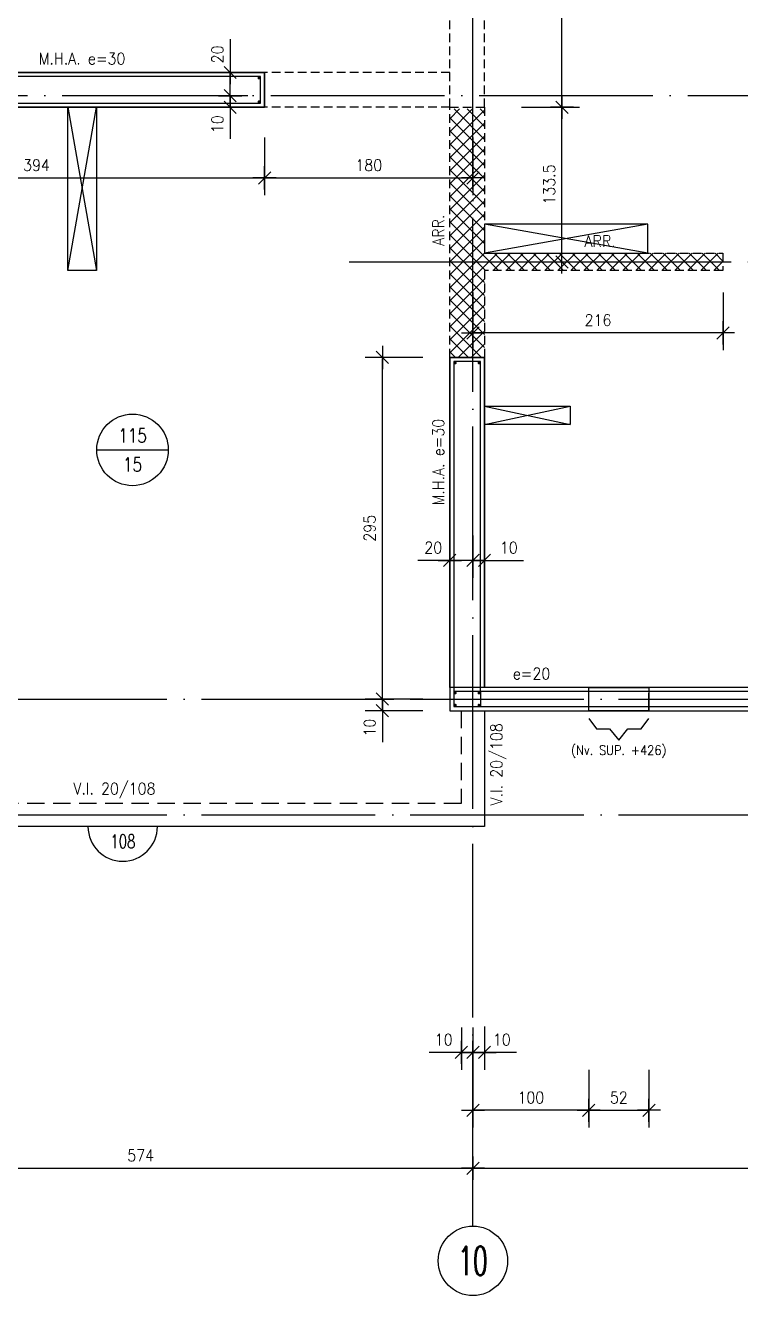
# Model space of a CAD drawing. Extents: x 2771 to 13802, y -1997 to 16878.
# Drawn here: x 6256 to 6874, y 4348 to 5444 of the extents above; entities that cross this region are included whole.
import ezdxf
from ezdxf.enums import TextEntityAlignment as Align

# ---------------------------------------------------------------- set-up
doc = ezdxf.new("R2010")
doc.units = 0
doc.header["$LTSCALE"] = 60
doc.header["$PDMODE"] = 1
for name, pattern in [('EJES', [3, 2.5, -0.25, 0, -0.25]), ('HIDDEN', [0.375, 0.25, -0.125]), ('HIDDEN2', [0.1875, 0.125, -0.0625])]:
    doc.linetypes.add(name, pattern=pattern)
doc.layers.get('0').update_dxf_attribs({"linetype": 'CONTINUOUS'})
doc.layers.get('DEFPOINTS').update_dxf_attribs({"linetype": 'CONTINUOUS'})
for name, color, linetype in [('AREA_MUROS', 6, 'CONTINUOUS'), ('ARRANQUES', 9, 'CONTINUOUS'), ('COTAS', 3, 'CONTINUOUS'), ('CRUCES', 9, 'CONTINUOUS'), ('EJES', 1, 'EJES'), ('MALLA', 1, 'CONTINUOUS'), ('MUROS', 4, 'CONTINUOUS'), ('REFUERZOS', 3, 'HIDDEN2'), ('SHAFT', 1, 'CONTINUOUS'), ('TEXTOS', 2, 'CONTINUOUS'), ('VIGAS', 2, 'CONTINUOUS')]:
    doc.layers.add(name, color=color, linetype=linetype)
doc.layers.add('NVSUP', color=250, linetype='CONTINUOUS', plot=False)
doc.layers.add('RLA-LOSAS', color=3, linetype='CONTINUOUS', lineweight=9)
doc.styles.add('COTAS', font='romans.shx', dxfattribs={"width": 0.9})
doc.styles.add('ROMANS', font='romans.shx', dxfattribs={"width": 0.9, "height": 10})
doc.dimstyles.new('50', dxfattribs={"dimtxt": 10, "dimasz": 1, "dimexe": 15, "dimexo": 0, "dimgap": 6, "dimtad": 1, "dimdec": 8, "dimdsep": 46, "dimtxsty": 'COTAS', "dimblk": '$COTA$', "dimcen": 0.09, "dimdle": 10, "dimclrd": 256, "dimclre": 256, "dimclrt": 2, "dimadec": 0, "dimazin": 0, "dimtfac": 1, "dimtdec": 8, "dimtmove": 0, "dimatfit": 2, "dimfxl": 35, "dimfxlon": 1, "dimtolj": 1, "dimarcsym": 0})

# ---------------------------------------------------------------- blocks, each defined once
blk = doc.blocks.new('$COTA$')
at = {"layer": 'COTAS'}
for p, q in [((10, 0), (-10, 0)), ((5.3, 5.3), (-5.3, -5.3)), ((0, -10), (0, 10))]:
    blk.add_line(p, q, dxfattribs=at)
blk = doc.blocks.new('*D20')
at = {"layer": 'COTAS', "lineweight": -2, "transparency": 16777216}
for p, q in [((6642.5, 4457.7), (6642.5, 4472.7)), ((6068.5, 4457.7), (6068.5, 4442.7)), ((6069.5, 4457.7), (6641.5, 4457.7))]:
    blk.add_line(p, q, dxfattribs=at)
at = {"layer": 'DEFPOINTS', "color": 0, "transparency": 16777216}
for p in [(6068.5, 4457.7), (6642.5, 4457.7), (6642.5, 4457.7)]:
    blk.add_point(p, dxfattribs=at)
at = {"layer": 'COTAS', "lineweight": -2, "transparency": 16777216, "rotation": 180}
blk.add_blockref('$COTA$', (6068.5, 4457.7), dxfattribs=at)
at = {"layer": 'COTAS', "lineweight": -2, "transparency": 16777216}
blk.add_blockref('$COTA$', (6642.5, 4457.7), dxfattribs=at)
at = {"layer": 'COTAS', "color": 2, "transparency": 16777216, "insert": (6355.5, 4468.7), "char_height": 10, "attachment_point": 5, "style": 'COTAS'}
blk.add_mtext('\\A1;574', dxfattribs=at)
blk = doc.blocks.new('*D22')
at = {"layer": 'COTAS', "lineweight": -2, "transparency": 16777216}
for p, q in [((6642.5, 4457.7), (6642.5, 4472.7)), ((7187.5, 4457.7), (7187.5, 4472.7)), ((6643.5, 4457.7), (7186.5, 4457.7))]:
    blk.add_line(p, q, dxfattribs=at)
at = {"layer": 'DEFPOINTS', "color": 0, "transparency": 16777216}
for p in [(6642.5, 4457.7), (7187.5, 4457.7), (7187.5, 4457.7)]:
    blk.add_point(p, dxfattribs=at)
at = {"layer": 'COTAS', "lineweight": -2, "transparency": 16777216, "rotation": 180}
blk.add_blockref('$COTA$', (6642.5, 4457.7), dxfattribs=at)
at = {"layer": 'COTAS', "lineweight": -2, "transparency": 16777216}
blk.add_blockref('$COTA$', (7187.5, 4457.7), dxfattribs=at)
at = {"layer": 'COTAS', "color": 2, "transparency": 16777216, "insert": (6915, 4468.7), "char_height": 10, "attachment_point": 5, "style": 'COTAS'}
blk.add_mtext('\\A1;545', dxfattribs=at)
blk = doc.blocks.new('$EJE$')
at = {"color": 6}
blk.add_circle((0, 0), 30, dxfattribs=at)
at = {"color": 6, "style": 'COTAS', "width": 0.6}
blk.add_attdef('EJE', text='', height=25, dxfattribs=at).set_placement((0, 0), align=Align.MIDDLE)
blk = doc.blocks.new('*D37')
at = {"layer": 'COTAS', "lineweight": -2, "transparency": 16777216}
for p, q in [((6642.5, 5213.9), (6642.5, 5163.9)), ((6858.5, 5213.9), (6858.5, 5163.9)), ((6857.5, 5178.9), (6643.5, 5178.9))]:
    blk.add_line(p, q, dxfattribs=at)
at = {"layer": 'DEFPOINTS', "color": 0, "transparency": 16777216}
for p in [(6642.5, 5232.7), (6858.5, 5232.7), (6642.5, 5178.9)]:
    blk.add_point(p, dxfattribs=at)
at = {"layer": 'COTAS', "lineweight": -2, "transparency": 16777216, "rotation": 180}
blk.add_blockref('$COTA$', (6642.5, 5178.9), dxfattribs=at)
at = {"layer": 'COTAS', "lineweight": -2, "transparency": 16777216}
blk.add_blockref('$COTA$', (6858.5, 5178.9), dxfattribs=at)
at = {"layer": 'COTAS', "color": 2, "transparency": 16777216, "insert": (6750.5, 5189.9), "char_height": 10, "attachment_point": 5, "style": 'COTAS'}
blk.add_mtext('\\A1;216', dxfattribs=at)
blk = doc.blocks.new('*D41')
at = {"layer": 'COTAS', "lineweight": -2, "transparency": 16777216}
for p, q in [((6684.4, 5373.7), (6734.4, 5373.7)), ((6719.4, 5241.2), (6719.4, 5372.7)), ((6684.4, 5240.2), (6734.4, 5240.2))]:
    blk.add_line(p, q, dxfattribs=at)
at = {"layer": 'DEFPOINTS', "color": 0, "transparency": 16777216}
for p in [(6674.4, 5373.7), (6719.4, 5373.7), (6671.9, 5240.2)]:
    blk.add_point(p, dxfattribs=at)
at = {"layer": 'COTAS', "lineweight": -2, "transparency": 16777216}
for p, rotation in [((6719.4, 5373.7), 90), ((6719.4, 5240.2), 270)]:
    blk.add_blockref('$COTA$', p, dxfattribs=dict(at, rotation=rotation))
at = {"layer": 'COTAS', "color": 2, "transparency": 16777216, "insert": (6708.4, 5307), "char_height": 10, "attachment_point": 5, "rotation": 90, "style": 'COTAS'}
blk.add_mtext('\\A1;133.5', dxfattribs=at)
blk = doc.blocks.new('*D42')
at = {"layer": 'COTAS', "lineweight": -2, "transparency": 16777216}
for p, q in [((6684.4, 5597.7), (6734.4, 5597.7)), ((6719.4, 5374.7), (6719.4, 5596.7)), ((6684.4, 5373.7), (6734.4, 5373.7))]:
    blk.add_line(p, q, dxfattribs=at)
at = {"layer": 'DEFPOINTS', "color": 0, "transparency": 16777216}
for p in [(6674.4, 5597.7), (6719.4, 5597.7), (6674.4, 5373.7)]:
    blk.add_point(p, dxfattribs=at)
at = {"layer": 'COTAS', "lineweight": -2, "transparency": 16777216}
for p, rotation in [((6719.4, 5597.7), 90), ((6719.4, 5373.7), 270)]:
    blk.add_blockref('$COTA$', p, dxfattribs=dict(at, rotation=rotation))
at = {"layer": 'COTAS', "color": 2, "transparency": 16777216, "insert": (6708.4, 5510.7), "char_height": 10, "attachment_point": 5, "rotation": 90, "style": 'COTAS'}
blk.add_mtext('\\A1;224', dxfattribs=at)
blk = doc.blocks.new('*D54')
at = {"layer": 'COTAS', "lineweight": -2, "transparency": 16777216}
for p, q in [((6068.5, 5347.7), (6068.5, 5297.7)), ((6462.5, 5347.7), (6462.5, 5297.7)), ((6069.5, 5312.7), (6461.5, 5312.7))]:
    blk.add_line(p, q, dxfattribs=at)
at = {"layer": 'DEFPOINTS', "color": 0, "transparency": 16777216}
for p in [(6068.5, 5366.2), (6462.5, 5366.2), (6462.5, 5312.7)]:
    blk.add_point(p, dxfattribs=at)
at = {"layer": 'COTAS', "lineweight": -2, "transparency": 16777216, "rotation": 180}
blk.add_blockref('$COTA$', (6068.5, 5312.7), dxfattribs=at)
at = {"layer": 'COTAS', "lineweight": -2, "transparency": 16777216}
blk.add_blockref('$COTA$', (6462.5, 5312.7), dxfattribs=at)
at = {"layer": 'COTAS', "color": 2, "transparency": 16777216, "insert": (6265.5, 5323.7), "char_height": 10, "attachment_point": 5, "style": 'COTAS'}
blk.add_mtext('\\A1;394', dxfattribs=at)
blk = doc.blocks.new('*D70')
at = {"layer": 'COTAS', "lineweight": -2, "transparency": 16777216}
for p, q in [((6742.5, 4542.7), (6742.5, 4492.7)), ((6794.5, 4542.7), (6794.5, 4492.7)), ((6743.5, 4507.7), (6793.5, 4507.7))]:
    blk.add_line(p, q, dxfattribs=at)
at = {"layer": 'DEFPOINTS', "color": 0, "transparency": 16777216}
for p in [(6742.5, 4852.7), (6794.5, 4852.7), (6794.5, 4507.7)]:
    blk.add_point(p, dxfattribs=at)
at = {"layer": 'COTAS', "lineweight": -2, "transparency": 16777216, "rotation": 180}
blk.add_blockref('$COTA$', (6742.5, 4507.7), dxfattribs=at)
at = {"layer": 'COTAS', "lineweight": -2, "transparency": 16777216}
blk.add_blockref('$COTA$', (6794.5, 4507.7), dxfattribs=at)
at = {"layer": 'COTAS', "color": 2, "transparency": 16777216, "insert": (6768.5, 4518.7), "char_height": 10, "attachment_point": 5, "style": 'COTAS'}
blk.add_mtext('\\A1;52', dxfattribs=at)
blk = doc.blocks.new('*D134')
at = {"layer": 'COTAS', "lineweight": -2, "transparency": 16777216}
for p, q in [((6462.5, 5347.7), (6462.5, 5297.7)), ((6642.5, 5347.7), (6642.5, 5297.7)), ((6463.5, 5312.7), (6641.5, 5312.7))]:
    blk.add_line(p, q, dxfattribs=at)
at = {"layer": 'DEFPOINTS', "color": 0, "transparency": 16777216}
for p in [(6462.5, 5347.7), (6642.5, 5347.7), (6642.5, 5312.7)]:
    blk.add_point(p, dxfattribs=at)
at = {"layer": 'COTAS', "lineweight": -2, "transparency": 16777216, "rotation": 180}
blk.add_blockref('$COTA$', (6462.5, 5312.7), dxfattribs=at)
at = {"layer": 'COTAS', "lineweight": -2, "transparency": 16777216}
blk.add_blockref('$COTA$', (6642.5, 5312.7), dxfattribs=at)
at = {"layer": 'COTAS', "color": 2, "transparency": 16777216, "insert": (6552.5, 5323.7), "char_height": 10, "attachment_point": 5, "style": 'COTAS'}
blk.add_mtext('\\A1;180', dxfattribs=at)
blk = doc.blocks.new('*D143')
at = {"layer": 'COTAS', "lineweight": -2, "transparency": 16777216}
for p, q in [((6432.8, 5384.7), (6432.8, 5385.7)), ((6448.2, 5383.7), (6417.8, 5383.7)), ((6448.2, 5373.7), (6417.8, 5373.7)), ((6432.8, 5383.7), (6432.8, 5373.7)), ((6432.8, 5372.7), (6432.8, 5346.4))]:
    blk.add_line(p, q, dxfattribs=at)
at = {"layer": 'DEFPOINTS', "color": 0, "transparency": 16777216}
for p in [(6432.8, 5383.7), (6448.2, 5383.7), (6448.2, 5373.7)]:
    blk.add_point(p, dxfattribs=at)
at = {"layer": 'COTAS', "lineweight": -2, "transparency": 16777216}
for p, rotation in [((6432.8, 5383.7), 270), ((6432.8, 5373.7), 90)]:
    blk.add_blockref('$COTA$', p, dxfattribs=dict(at, rotation=rotation))
at = {"layer": 'COTAS', "color": 2, "transparency": 16777216, "insert": (6421.8, 5359.1), "char_height": 10, "attachment_point": 5, "rotation": 90, "style": 'COTAS'}
blk.add_mtext('\\A1;10', dxfattribs=at)
blk = doc.blocks.new('*D144')
at = {"layer": 'COTAS', "lineweight": -2, "transparency": 16777216}
for p, q in [((6432.8, 5432.5), (6432.8, 5403.7)), ((6449.6, 5403.7), (6417.8, 5403.7)), ((6432.8, 5384.7), (6432.8, 5402.7)), ((6448.2, 5383.7), (6417.8, 5383.7))]:
    blk.add_line(p, q, dxfattribs=at)
at = {"layer": 'DEFPOINTS', "color": 0, "transparency": 16777216}
for p in [(6432.8, 5403.7), (6449.6, 5403.7), (6448.2, 5383.7)]:
    blk.add_point(p, dxfattribs=at)
at = {"layer": 'COTAS', "lineweight": -2, "transparency": 16777216}
for p, rotation in [((6432.8, 5403.7), 90), ((6432.8, 5383.7), 270)]:
    blk.add_blockref('$COTA$', p, dxfattribs=dict(at, rotation=rotation))
at = {"layer": 'COTAS', "color": 2, "transparency": 16777216, "insert": (6421.8, 5419.3), "char_height": 10, "attachment_point": 5, "rotation": 90, "style": 'COTAS'}
blk.add_mtext('\\A1;20', dxfattribs=at)
blk = doc.blocks.new('*D151')
at = {"layer": 'COTAS', "lineweight": -2, "transparency": 16777216}
for p, q in [((6642.5, 4542.7), (6642.5, 4492.7)), ((6742.5, 4542.7), (6742.5, 4492.7)), ((6741.5, 4507.7), (6643.5, 4507.7))]:
    blk.add_line(p, q, dxfattribs=at)
at = {"layer": 'DEFPOINTS', "color": 0, "transparency": 16777216}
for p in [(6642.5, 4542.7), (6742.5, 4542.7), (6642.5, 4507.7)]:
    blk.add_point(p, dxfattribs=at)
at = {"layer": 'COTAS', "lineweight": -2, "transparency": 16777216, "rotation": 180}
blk.add_blockref('$COTA$', (6642.5, 4507.7), dxfattribs=at)
at = {"layer": 'COTAS', "lineweight": -2, "transparency": 16777216}
blk.add_blockref('$COTA$', (6742.5, 4507.7), dxfattribs=at)
at = {"layer": 'COTAS', "color": 2, "transparency": 16777216, "insert": (6692.5, 4518.7), "char_height": 10, "attachment_point": 5, "style": 'COTAS'}
blk.add_mtext('\\A1;100', dxfattribs=at)
blk = doc.blocks.new('*D209')
at = {"layer": 'COTAS', "lineweight": -2, "transparency": 16777216}
for p, q in [((6642.5, 5003.9), (6642.5, 4967.5)), ((6652.5, 5003.9), (6652.5, 4967.5)), ((6641.5, 4982.5), (6640.5, 4982.5)), ((6642.5, 4982.5), (6652.5, 4982.5)), ((6653.5, 4982.5), (6686.2, 4982.5))]:
    blk.add_line(p, q, dxfattribs=at)
at = {"layer": 'DEFPOINTS', "color": 0, "transparency": 16777216}
for p in [(6642.5, 5003.9), (6652.5, 5003.9), (6642.5, 4982.5)]:
    blk.add_point(p, dxfattribs=at)
at = {"layer": 'COTAS', "lineweight": -2, "transparency": 16777216}
blk.add_blockref('$COTA$', (6642.5, 4982.5), dxfattribs=at)
at = {"layer": 'COTAS', "lineweight": -2, "transparency": 16777216, "rotation": 180}
blk.add_blockref('$COTA$', (6652.5, 4982.5), dxfattribs=at)
at = {"layer": 'COTAS', "color": 2, "transparency": 16777216, "insert": (6673.5, 4993.5), "char_height": 10, "attachment_point": 5, "style": 'COTAS'}
blk.add_mtext('\\A1;10', dxfattribs=at)
blk = doc.blocks.new('*D210')
at = {"layer": 'COTAS', "lineweight": -2, "transparency": 16777216}
for p, q in [((6622.5, 5003.9), (6622.5, 4967.5)), ((6642.5, 5003.9), (6642.5, 4967.5)), ((6622.5, 4982.5), (6594.9, 4982.5)), ((6641.5, 4982.5), (6623.5, 4982.5))]:
    blk.add_line(p, q, dxfattribs=at)
at = {"layer": 'DEFPOINTS', "color": 0, "transparency": 16777216}
for p in [(6622.5, 5003.9), (6642.5, 5003.9), (6642.5, 4982.5)]:
    blk.add_point(p, dxfattribs=at)
at = {"layer": 'COTAS', "lineweight": -2, "transparency": 16777216, "rotation": 180}
blk.add_blockref('$COTA$', (6622.5, 4982.5), dxfattribs=at)
at = {"layer": 'COTAS', "lineweight": -2, "transparency": 16777216}
blk.add_blockref('$COTA$', (6642.5, 4982.5), dxfattribs=at)
at = {"layer": 'COTAS', "color": 2, "transparency": 16777216, "insert": (6608.2, 4993.5), "char_height": 10, "attachment_point": 5, "style": 'COTAS'}
blk.add_mtext('\\A1;20', dxfattribs=at)
blk = doc.blocks.new('*D218')
at = {"layer": 'COTAS', "lineweight": -2, "transparency": 16777216}
for p, q in [((6632.5, 4579.2), (6632.5, 4542.7)), ((6642.5, 4579.2), (6642.5, 4542.7)), ((6631.5, 4557.7), (6604.6, 4557.7)), ((6642.5, 4557.7), (6632.5, 4557.7)), ((6643.5, 4557.7), (6644.5, 4557.7))]:
    blk.add_line(p, q, dxfattribs=at)
at = {"layer": 'DEFPOINTS', "color": 0, "transparency": 16777216}
for p in [(6632.5, 4579.2), (6642.5, 4579.2), (6642.5, 4557.7)]:
    blk.add_point(p, dxfattribs=at)
at = {"layer": 'COTAS', "lineweight": -2, "transparency": 16777216}
blk.add_blockref('$COTA$', (6632.5, 4557.7), dxfattribs=at)
at = {"layer": 'COTAS', "lineweight": -2, "transparency": 16777216, "rotation": 180}
blk.add_blockref('$COTA$', (6642.5, 4557.7), dxfattribs=at)
at = {"layer": 'COTAS', "color": 2, "transparency": 16777216, "insert": (6617.2, 4568.7), "char_height": 10, "attachment_point": 5, "style": 'COTAS'}
blk.add_mtext('\\A1;10', dxfattribs=at)
blk = doc.blocks.new('*D219')
at = {"layer": 'COTAS', "lineweight": -2, "transparency": 16777216}
for p, q in [((6642.5, 4579.2), (6642.5, 4542.7)), ((6652.5, 4580), (6652.5, 4542.7)), ((6641.5, 4557.7), (6640.5, 4557.7)), ((6642.5, 4557.7), (6652.5, 4557.7)), ((6642.5, 4557.7), (6652.5, 4557.7)), ((6680, 4557.7), (6652.5, 4557.7)), ((6653.5, 4557.7), (6654.5, 4557.7))]:
    blk.add_line(p, q, dxfattribs=at)
at = {"layer": 'DEFPOINTS', "color": 0, "transparency": 16777216}
for p in [(6642.5, 4579.2), (6652.5, 4580), (6652.5, 4557.7)]:
    blk.add_point(p, dxfattribs=at)
at = {"layer": 'COTAS', "lineweight": -2, "transparency": 16777216}
blk.add_blockref('$COTA$', (6642.5, 4557.7), dxfattribs=at)
at = {"layer": 'COTAS', "lineweight": -2, "transparency": 16777216, "rotation": 180}
blk.add_blockref('$COTA$', (6652.5, 4557.7), dxfattribs=at)
at = {"layer": 'COTAS', "color": 2, "transparency": 16777216, "insert": (6667.4, 4568.7), "char_height": 10, "attachment_point": 5, "style": 'COTAS'}
blk.add_mtext('\\A1;10', dxfattribs=at)
blk = doc.blocks.new('LOSA')
at = {"color": 6, "linetype": 'Continuous'}
blk.add_line((-30.9, 0), (30.9, 0), dxfattribs=at)
at = {"color": 3, "linetype": 'Continuous'}
blk.add_circle((0, 0), 30.9, dxfattribs=at)
at = {"color": 2, "style": 'COTAS', "width": 0.8}
for tag, p in [('NUMERO', (0, 12.5)), ('E', (0, -12.5))]:
    blk.add_attdef(tag, text='', height=12, dxfattribs=at).set_placement(p, align=Align.MIDDLE)
at = {"layer": 'RLA-LOSAS', "style": 'COTAS', "flags": 1}
blk.add_attdef('DIRVER', text='', height=8.09, rotation=90, dxfattribs=at).set_placement((-30.5, 40), align=Align.MIDDLE)
at = {"layer": 'RLA-LOSAS', "linetype": 'ByBlock', "style": 'COTAS', "flags": 1}
blk.add_attdef('CUAVER', text='', height=8.09, rotation=90, dxfattribs=at).set_placement((-49.7, -4.9), align=Align.MIDDLE)
at = {"layer": 'RLA-LOSAS', "style": 'COTAS', "flags": 1}
blk.add_attdef('DIRHOR', text='', height=8.09, dxfattribs=at).set_placement((37.9, -29.3), align=Align.MIDDLE)
at = {"layer": 'RLA-LOSAS', "linetype": 'ByBlock', "style": 'COTAS', "flags": 1}
blk.add_attdef('CUAHOR', text='', height=8.09, dxfattribs=at).set_placement((-9.4, -47.7), align=Align.MIDDLE)
at = {"layer": 'RLA-LOSAS', "style": 'COTAS', "width": 0.7, "flags": 1}
blk.add_attdef('CONTRAFLECHA', text='', height=10, dxfattribs=at).set_placement((0, -67.5), align=Align.MIDDLE)
blk = doc.blocks.new('*D250')
at = {"layer": 'COTAS', "lineweight": -2, "transparency": 16777216}
for p, q in [((6599.3, 5157.7), (6549.3, 5157.7)), ((6564.3, 4863.7), (6564.3, 5156.7)), ((6599.3, 4862.7), (6549.3, 4862.7))]:
    blk.add_line(p, q, dxfattribs=at)
at = {"layer": 'DEFPOINTS', "color": 0, "transparency": 16777216}
for p in [(6564.3, 5157.7), (6623.7, 5157.7), (6623.7, 4862.7)]:
    blk.add_point(p, dxfattribs=at)
at = {"layer": 'COTAS', "lineweight": -2, "transparency": 16777216}
for p, rotation in [((6564.3, 5157.7), 90), ((6564.3, 4862.7), 270)]:
    blk.add_blockref('$COTA$', p, dxfattribs=dict(at, rotation=rotation))
at = {"layer": 'COTAS', "color": 2, "transparency": 16777216, "insert": (6553.3, 5010.2), "char_height": 10, "attachment_point": 5, "rotation": 90, "style": 'COTAS'}
blk.add_mtext('\\A1;295', dxfattribs=at)
blk = doc.blocks.new('*D251')
at = {"layer": 'COTAS', "lineweight": -2, "transparency": 16777216}
for p, q in [((6599.3, 4862.7), (6549.3, 4862.7)), ((6564.3, 4863.7), (6564.3, 4864.7)), ((6564.3, 4862.7), (6564.3, 4852.7)), ((6599.3, 4852.7), (6549.3, 4852.7)), ((6564.3, 4851.7), (6564.3, 4825.4))]:
    blk.add_line(p, q, dxfattribs=at)
at = {"layer": 'DEFPOINTS', "color": 0, "transparency": 16777216}
for p in [(6564.3, 4862.7), (6626.2, 4862.7), (6626.2, 4852.7)]:
    blk.add_point(p, dxfattribs=at)
at = {"layer": 'COTAS', "lineweight": -2, "transparency": 16777216}
for p, rotation in [((6564.3, 4862.7), 270), ((6564.3, 4852.7), 90)]:
    blk.add_blockref('$COTA$', p, dxfattribs=dict(at, rotation=rotation))
at = {"layer": 'COTAS', "color": 2, "transparency": 16777216, "insert": (6553.3, 4838.1), "char_height": 10, "attachment_point": 5, "rotation": 90, "style": 'COTAS'}
blk.add_mtext('\\A1;10', dxfattribs=at)
blk = doc.blocks.new('$VIGA$')
at = {"color": 2}
blk.add_arc((0, 0), 30, 180, 0, dxfattribs=at)
at = {"color": 3, "style": 'COTAS', "width": 0.7}
blk.add_attdef('NUMERO', text='', height=12, rotation=360, dxfattribs=at).set_placement((0.1, -12.8), align=Align.MIDDLE)

msp = doc.modelspace()

# ---------------------------------------------------------------- hatches: boundary and pattern name
at = {"layer": 'ARRANQUES'}
h = msp.add_hatch(dxfattribs=at)
h.set_pattern_fill('ANSI37', color=9, scale=2.5, style=0)
h.set_pattern_definition([(45, (0, -1.5), (-5.61266, 5.61266), []), (135, (0, -1.5), (-5.61266, -5.61266), [])])
h.paths.add_polyline_path([(6622.45585631, 5157.70691493), (6652.45585631, 5157.70691493), (6652.45585631, 5232.70691493), (6858.45585631, 5232.70691493), (6858.45585631, 5247.70691493), (6652.45585631, 5247.70691493), (6652.45585631, 5372.20691493), (6622.45585631, 5372.20691493)])

# ---------------------------------------------------------------- linework, layer by layer
at = {"layer": 'AREA_MUROS'}
for points in [[(5671.45585631, 5403.70691493), (6462.45585631, 5403.70691493), (6462.45585631, 5373.70691493), (5671.45585631, 5373.70691493), (5671.45585631, 5403.70691493)], [(6652.45585631, 4872.70691493), (6622.45585631, 4872.70691493), (6622.45585631, 5157.70691493), (6652.45585631, 5157.70691493), (6652.45585631, 4872.70691493)], [(6622.45585631, 4872.70691493), (6622.45585631, 4852.70691493), (7197.45585631, 4852.70691493), (7197.45585631, 4872.70691493), (6622.45585631, 4872.70691493)]]:
    msp.add_lwpolyline(points, dxfattribs=at)
at = {"layer": 'ARRANQUES', "color": 2, "linetype": 'HIDDEN2'}
msp.add_lwpolyline([(6652.45585631, 5232.70691493), (6652.45585631, 5157.70691493), (6622.45585631, 5157.70691493), (6622.45585631, 5373.70691493), (6652.45585631, 5373.70691493), (6652.45585631, 5247.70691493), (6858.45585631, 5247.70691493), (6858.45585631, 5232.70691493)], close=True, dxfattribs=at)
at = {"layer": 'CRUCES'}
for p, q in [((6292.45585631, 5232.70691493), (6317.45585631, 5373.70691493)), ((6292.45585631, 5373.70691493), (6317.45585631, 5232.70691493)), ((6793.45585631, 5247.70691493), (6652.45585631, 5272.70691493)), ((6793.45585631, 5272.70691493), (6652.45585631, 5247.70691493)), ((6652.45585631, 5099.70691493), (6726.45585631, 5115.70691493)), ((6652.45585631, 5115.70691493), (6726.45585631, 5099.70691493))]:
    msp.add_line(p, q, dxfattribs=at)
at = {"layer": 'EJES'}
for points in [[(6642.45585631, 4407.70691493), (6642.45585631, 6873.70691493)], [(3946.45585631, 5383.70691493), (7044.95585631, 5383.70691493)], [(3946.45585631, 5383.70691493), (7044.95585631, 5383.70691493)], [(6535.49981843, 5240.20691493), (7044.95585631, 5240.20691493)], [(3346.45585631, 4862.70691493), (7579.24320587, 4862.70691493)], [(3346.45585631, 4762.70691493), (7516.35748718, 4762.70691493)]]:
    msp.add_lwpolyline(points, dxfattribs=at)
at = {"layer": 'MALLA'}
for q in [(6625.95585631, 4869.20691493), (6648.95585631, 4856.20691493)]:
    msp.add_line((6648.95585631, 4869.20691493), q, dxfattribs=at)
for points in [[(5674.95585631, 5377.20691493), (6458.95585631, 5377.20691493), (6458.95585631, 5400.20691493), (5674.95585631, 5400.20691493)], [(6648.95585631, 5154.20691493), (6625.95585631, 5154.20691493), (6625.95585631, 4856.20691493), (7193.95585631, 4856.20691493), (7193.95585631, 4938.20691493), (7155.95585631, 4938.20691493), (7155.95585631, 4869.20691493), (6648.95585631, 4869.20691493)]]:
    msp.add_lwpolyline(points, close=True, dxfattribs=at)
at = {"layer": 'MALLA', "const_width": 1.25}
for points in [[(6457.08085631, 5398.95691493, -1), (6458.33085631, 5398.95691493, -1)], [(6457.08085631, 5378.45691493, -1), (6458.33085631, 5378.45691493, -1)], [(6626.58085631, 5152.95691493, -1), (6627.83085631, 5152.95691493, -1)], [(6647.08085631, 5152.95691493, -1), (6648.33085631, 5152.95691493, -1)], [(6626.58085631, 4867.95691493, -1), (6627.83085631, 4867.95691493, -1)], [(6647.08085631, 4867.95691493, -1), (6648.33085631, 4867.95691493, -1)], [(6626.58085631, 4857.45691493, -1), (6627.83085631, 4857.45691493, -1)], [(6647.08085631, 4857.45691493, -1), (6648.33085631, 4857.45691493, -1)]]:
    msp.add_lwpolyline(points, format="xyb", close=True, dxfattribs=at)
at = {"layer": 'MUROS'}
for points in [[(5671.45585631, 5373.70691493), (6462.45585631, 5373.70691493), (6462.45585631, 5403.70691493), (5671.45585631, 5403.70691493)], [(6652.45585631, 5157.70691493), (6622.45585631, 5157.70691493), (6622.45585631, 4852.70691493), (7197.45585631, 4852.70691493), (7197.45585631, 4941.70691493), (7152.45585631, 4941.70691493), (7152.45585631, 4872.70691493), (6652.45585631, 4872.70691493)]]:
    msp.add_lwpolyline(points, close=True, dxfattribs=at)
at = {"layer": 'NVSUP'}
msp.add_lwpolyline([(6742.45585631, 4872.70691493), (6794.45585631, 4872.70691493), (6794.45585631, 4852.70691493), (6742.45585631, 4852.70691493)], close=True, dxfattribs=at)
at = {"layer": 'REFUERZOS'}
for p, q in [((6622.45585631, 5373.70691493), (6622.45585631, 5587.70691493)), ((6652.45585631, 5373.70691493), (6652.45585631, 5587.70691493)), ((6622.45585631, 5403.70691493), (6462.45585631, 5403.70691493)), ((6622.45585631, 5373.70691493), (6462.45585631, 5373.70691493))]:
    msp.add_line(p, q, dxfattribs=at)
at = {"layer": 'SHAFT'}
for points in [[(6292.45585631, 5373.70691493), (6317.45585631, 5373.70691493), (6317.45585631, 5232.70691493), (6292.45585631, 5232.70691493)], [(6652.45585631, 5247.70691493), (6793.45585631, 5247.70691493), (6793.45585631, 5272.70691493), (6652.45585631, 5272.70691493)], [(6652.45585631, 5115.70691493), (6726.45585631, 5115.70691493), (6726.45585631, 5099.70691493), (6652.45585631, 5099.70691493)]]:
    msp.add_lwpolyline(points, close=True, dxfattribs=at)
at = {"layer": 'TEXTOS', "color": 1}
msp.add_lwpolyline([(6742.45585631, 4846.03397815), (6749.18380354, 4837.07676879), (6760.55917468, 4837.07676879), (6768.45585631, 4827.36598335), (6776.35253795, 4837.07676879), (6787.72790909, 4837.07676879), (6794.45585631, 4846.03397815)], dxfattribs=at)
at = {"layer": 'VIGAS', "linetype": 'HIDDEN'}
for p, q in [((6742.45585631, 4852.70691493), (6742.45585631, 4872.70691493)), ((6794.45585631, 4852.70691493), (6794.45585631, 4872.70691493)), ((6632.45585631, 4852.70691493), (6632.45585631, 4772.70691493)), ((6632.45585631, 4772.70691493), (6078.45585631, 4772.70691493))]:
    msp.add_line(p, q, dxfattribs=at)
at = {"layer": 'VIGAS'}
for p, q in [((6652.45585631, 4852.70691493), (6652.45585631, 4752.70691493)), ((6652.45585631, 4752.70691493), (4336.45585631, 4752.70691493))]:
    msp.add_line(p, q, dxfattribs=at)

# ---------------------------------------------------------------- block references
for name, p, values in [('LOSA', (6348.48155295, 5077.85494108), {'NUMERO': '115', 'E': '15'}), ('$VIGA$', (6339.99986858, 4752.70691493), {'NUMERO': '108'}), ('$EJE$', (6642.45585631, 4377.70691493), {'EJE': '10'})]:
    msp.add_blockref(name, p).add_auto_attribs(values)

# ---------------------------------------------------------------- texts
at = {"layer": 'TEXTOS', "style": 'ROMANS', "width": 0.9}
for s, p in [('M.H.A. e=30', (6304.87340147, 5415.70691493)), ('ARR.', (6752.35539477, 5258.07383671)), ('e=20', (6693.09896347, 4884.70691493)), ('V.I. 20/108', (6332.80866882, 4784.70691493))]:
    msp.add_text(s, height=10, dxfattribs=at).set_placement(p, align=Align.MIDDLE)
for s, p in [('ARR.', (6612.64855466, 5267.56249213)), ('M.H.A. e=30', (6612.64855466, 5067.32512115)), ('V.I. 20/108', (6663.51165102, 4806.36825388))]:
    msp.add_text(s, height=10, rotation=90, dxfattribs=at).set_placement(p, align=Align.MIDDLE)
at = {"layer": 'TEXTOS', "color": 1, "style": 'ROMANS', "width": 0.9}
msp.add_text('(Nv. SUP. +426)', height=8, dxfattribs=at).set_placement((6768.47843541, 4818.06489578), align=Align.MIDDLE)

# ---------------------------------------------------------------- dimensions: what is measured, and where the dimension line sits
at = {"layer": 'COTAS'}
for base, p1, p2, picture, middle in [((6719.4478095153, 5597.7069149326), (6674.3807487176, 5373.7069149326), (6674.3807487176, 5597.7069149326), '*D42', (6719.4478095153, 5510.7069149326)), ((6432.7785593465, 5403.7069149326), (6448.2350578881, 5383.7069149326), (6449.5928454582, 5403.7069149326), '*D144', (6432.7785593465, 5419.2604959956))]:
    dim = msp.add_linear_dim(base=base, p1=p1, p2=p2, angle=90, dimstyle='50', override={"dimtmove": 1}, dxfattribs=at)
    dim.commit()
    dim.dimension.update_dxf_attribs({"geometry": picture, "text_midpoint": middle, "dimtype": 160})
for base, p1, p2, angle, picture, middle in [((6432.7785593465, 5383.7069149326), (6448.2350578881, 5373.7069149326), (6448.2350578881, 5383.7069149326), 90, '*D143', (6432.7785593465, 5359.0640577897)), ((6642.4558563143, 4982.4736514138), (6652.4558563143, 5003.9301499555), (6642.4558563143, 5003.9301499555), 180, '*D209', (6673.5272848858, 4982.4736514138)), ((6564.297656501, 4862.7069149326), (6626.1531245821, 4852.7069149326), (6626.1531245821, 4862.7069149326), 90, '*D251', (6564.297656501, 4838.0640577897))]:
    dim = msp.add_linear_dim(base=base, p1=p1, p2=p2, angle=angle, dimstyle='50', dxfattribs=at)
    dim.commit()
    dim.dimension.update_dxf_attribs({"geometry": picture, "text_midpoint": middle, "dimtype": 160})
for base, p1, p2, picture, middle in [((6719.4478095153, 5373.7069149326), (6671.8807487176, 5240.2069149326), (6674.3807487176, 5373.7069149326), '*D41', (6708.4478095153, 5306.9569149326)), ((6564.297656501, 5157.7069149326), (6623.6531245821, 4862.7069149326), (6623.6531245821, 5157.7069149326), '*D250', (6553.297656501, 5010.2069149326))]:
    dim = msp.add_linear_dim(base=base, p1=p1, p2=p2, angle=90, dimstyle='50', dxfattribs=at)
    dim.commit()
    dim.dimension.update_dxf_attribs({"geometry": picture, "text_midpoint": middle})
dim = msp.add_linear_dim(base=(6462.4558563143, 5312.6611446475), p1=(6068.4558563143, 5366.2069149326), p2=(6462.4558563143, 5366.2069149326), angle=180, dimstyle='50', override={"dimtmove": 1}, dxfattribs=at)
dim.commit()
dim.dimension.update_dxf_attribs({"geometry": '*D54', "text_midpoint": (6265.4558563143, 5323.6611446475)})
for base, p1, p2, picture, middle in [((6642.4558563143, 5312.6611446475), (6462.4558563143, 5347.6611446475), (6642.4558563143, 5347.6611446475), '*D134', (6552.4558563143, 5323.6611446475)), ((6642.4558563143, 5178.8720471538), (6858.4558563143, 5232.7069149326), (6642.4558563143, 5232.7069149326), '*D37', (6750.4558563143, 5189.8720471538)), ((6642.4558563143, 4507.7069149326), (6742.4558563143, 4542.7069149326), (6642.4558563143, 4542.7069149326), '*D151', (6692.4558563143, 4518.7069149326)), ((6642.4558563143, 4457.7069149326), (6068.4558563143, 4457.7069149326), (6642.4558563143, 4457.7069149326), '*D20', (6355.4558563143, 4468.7069149326)), ((7187.4558563143, 4457.7069149326), (6642.4558563143, 4457.7069149326), (7187.4558563143, 4457.7069149326), '*D22', (6914.9558563143, 4468.7069149326))]:
    dim = msp.add_linear_dim(base=base, p1=p1, p2=p2, dimstyle='50', dxfattribs=at)
    dim.commit()
    dim.dimension.update_dxf_attribs({"geometry": picture, "text_midpoint": middle})
for base, p1, p2, picture, middle in [((6642.4558563143, 4982.4736514138), (6622.4558563143, 5003.9301499555), (6642.4558563143, 5003.9301499555), '*D210', (6608.1701420286, 4982.4736514138)), ((6642.4558563143, 4557.7069149326), (6632.4558563143, 4579.1634134742), (6642.4558563143, 4579.1634134742), '*D218', (6617.1931168787, 4557.7069149326))]:
    dim = msp.add_linear_dim(base=base, p1=p1, p2=p2, dimstyle='50', dxfattribs=at)
    dim.commit()
    dim.dimension.update_dxf_attribs({"geometry": picture, "text_midpoint": middle, "dimtype": 160})
dim = msp.add_linear_dim(base=(6794.4558563143, 4507.7069149326), p1=(6742.4558563143, 4852.7069149326), p2=(6794.4558563143, 4852.7069149324), dimstyle='50', override={"dimtmove": 1}, dxfattribs=at)
dim.commit()
dim.dimension.update_dxf_attribs({"geometry": '*D70', "text_midpoint": (6768.4558563143, 4518.7069149326)})
dim = msp.add_linear_dim(base=(6652.4558563143, 4557.7069149326), p1=(6642.4558563143, 4579.1634134742), p2=(6652.4558563143, 4580.0323975191), dimstyle='50', override={"dimtmove": 1}, dxfattribs=at)
dim.commit()
dim.dimension.update_dxf_attribs({"geometry": '*D219', "text_midpoint": (6667.3962989693, 4557.7069149326), "dimtype": 160})

doc.saveas('drawing.dxf')
